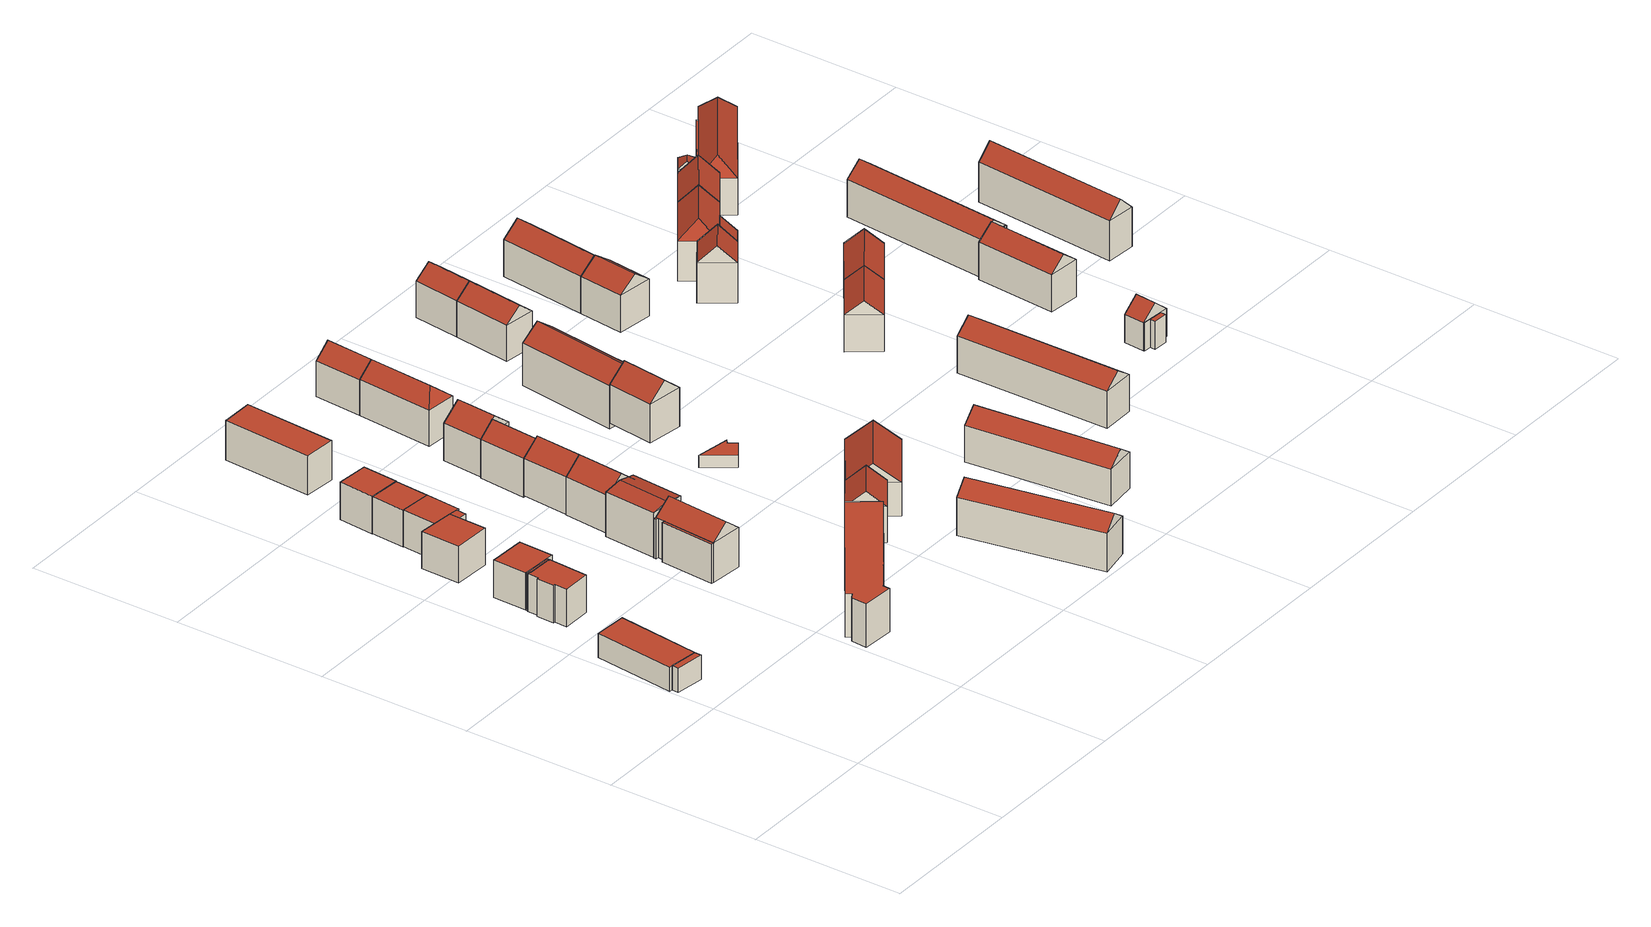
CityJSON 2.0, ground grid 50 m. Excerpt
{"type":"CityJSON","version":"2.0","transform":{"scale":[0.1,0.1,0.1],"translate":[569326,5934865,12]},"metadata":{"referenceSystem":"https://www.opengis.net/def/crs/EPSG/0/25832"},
"CityObjects":{
"building1":{"type":"Building","attributes":{"name":"Saling","Gemeindeschluessel":"02100121","function":"31001_1010"},"children":["building1-1","building1-2"]},
"building1-1":{"type":"BuildingPart","attributes":{"roofType":"1000","measuredHeight":8,"storeysAboveGround":2},"parents":["building1"],"geometry":[{"type":"Solid","lod":"2","boundaries":[[[[0,1,2,3]],[[4,5,1,0]],[[6,7,5,4]],[[3,2,7,6]],[[4,0,3,6]],[[1,5,7,2]]]],"semantics":{"surfaces":[{"type":"WallSurface"},{"type":"RoofSurface","Flaechenneigung":"90","Flaechenrichtung":"0","Flaechengroesse":"21.2990668502959"},{"type":"GroundSurface"}],"values":[[0,0,0,0,1,2]]}}]},
"building1-2":{"type":"BuildingPart","attributes":{"roofType":"1000","measuredHeight":8,"storeysAboveGround":2},"parents":["building1"],"geometry":[{"type":"Solid","lod":"2","boundaries":[[[[8,9,10,11]],[[12,13,9,8]],[[6,7,13,12]],[[11,10,7,6]],[[12,8,11,6]],[[9,13,7,10]]]],"semantics":{"surfaces":[{"type":"WallSurface"},{"type":"RoofSurface","Flaechenneigung":"90","Flaechenrichtung":"0","Flaechengroesse":"293.727646159272"},{"type":"GroundSurface"}],"values":[[0,0,0,0,1,2]]}}]},
"building2":{"type":"Building","attributes":{"name":"Saling","Gemeindeschluessel":"02100121","function":"31001_1010","yearOfConstruction":1957,"roofType":"1000","measuredHeight":12.53,"storeysAboveGround":4},"address":[{"country":"Germany","locality":"Hamburg","thoroughfareNumber":"7","thoroughfareName":"Saling","postcode":"20535"}],"geometry":[{"type":"Solid","lod":"2","boundaries":[[[[14,15,16,17]],[[18,19,15,14]],[[20,21,19,18]],[[22,23,21,20]],[[24,25,23,22]],[[26,27,25,24]],[[28,29,27,26]],[[30,31,29,28]],[[32,33,31,30]],[[34,35,33,32]],[[36,37,35,34]],[[17,16,37,36]],[[34,32,30,28,26,24,22,20,18,14,17,36]],[[15,19,21,23,25,27,29,31,33,35,37,16]]]],"semantics":{"surfaces":[{"type":"WallSurface"},{"type":"RoofSurface","Flaechenneigung":"90","Flaechenrichtung":"0","Flaechengroesse":"132.965900006417"},{"type":"GroundSurface"}],"values":[[0,0,0,0,0,0,0,0,0,0,0,0,1,2]]}}]},
"building3":{"type":"Building","attributes":{"name":"Salingtwiete","Gemeindeschluessel":"02100121","function":"31001_1010"},"children":["building3-1","building3-2"]},
"building3-1":{"type":"BuildingPart","attributes":{"roofType":"1000","measuredHeight":12.25,"storeysAboveGround":4},"parents":["building3"],"geometry":[{"type":"Solid","lod":"2","boundaries":[[[[38,39,40,41]],[[42,43,39,38]],[[44,45,43,42]],[[41,40,45,44]],[[42,38,41,44]],[[39,43,45,40]]]],"semantics":{"surfaces":[{"type":"WallSurface"},{"type":"RoofSurface","Flaechenneigung":"90","Flaechenrichtung":"0","Flaechengroesse":"139.0693241183"},{"type":"GroundSurface"}],"values":[[0,0,0,0,1,2]]}}]},
"building3-2":{"type":"BuildingPart","attributes":{"roofType":"1000","measuredHeight":12.25,"storeysAboveGround":4},"parents":["building3"],"geometry":[{"type":"Solid","lod":"2","boundaries":[[[[26,46,47,28]],[[24,48,46,26]],[[41,40,48,24]],[[49,50,40,41]],[[34,51,50,49]],[[32,52,51,34]],[[30,53,52,32]],[[28,47,53,30]],[[32,34,49,41,24,26,28,30]],[[46,48,40,50,51,52,53,47]]]],"semantics":{"surfaces":[{"type":"WallSurface"},{"type":"RoofSurface","Flaechenneigung":"90","Flaechenrichtung":"0","Flaechengroesse":"7.12962637887542"},{"type":"GroundSurface"}],"values":[[0,0,0,0,0,0,0,0,1,2]]}}]},
"building4":{"type":"Building","attributes":{"name":"Salingtwiete","Gemeindeschluessel":"02100121","function":"31001_1010"},"children":["building4-1","building4-2"]},
"building4-1":{"type":"BuildingPart","attributes":{"roofType":"1000","measuredHeight":12.29,"storeysAboveGround":4},"parents":["building4"],"geometry":[{"type":"Solid","lod":"2","boundaries":[[[[54,55,56,57]],[[58,59,55,54]],[[60,61,59,58]],[[57,56,61,60]],[[58,54,57,60]],[[55,59,61,56]]]],"semantics":{"surfaces":[{"type":"WallSurface"},{"type":"RoofSurface","Flaechenneigung":"90","Flaechenrichtung":"0","Flaechengroesse":"9.55460015911533"},{"type":"GroundSurface"}],"values":[[0,0,0,0,1,2]]}}]},
"building4-2":{"type":"BuildingPart","attributes":{"roofType":"1000","measuredHeight":12.29,"storeysAboveGround":4},"parents":["building4"],"geometry":[{"type":"Solid","lod":"2","boundaries":[[[[62,63,64,65]],[[66,67,63,62]],[[58,59,67,66]],[[65,64,59,58]],[[66,62,65,58]],[[63,67,59,64]]]],"semantics":{"surfaces":[{"type":"WallSurface"},{"type":"RoofSurface","Flaechenneigung":"90","Flaechenrichtung":"0","Flaechengroesse":"157.999149214281"},{"type":"GroundSurface"}],"values":[[0,0,0,0,1,2]]}}]},
"building5":{"type":"Building","attributes":{"name":"Saling","Gemeindeschluessel":"02100121","function":"31001_1010","yearOfConstruction":1957,"roofType":"1000","measuredHeight":12.26,"storeysAboveGround":4},"address":[{"country":"Germany","locality":"Hamburg","thoroughfareNumber":"11","thoroughfareName":"Saling","postcode":"20535"}],"geometry":[{"type":"Solid","lod":"2","boundaries":[[[[68,69,70,71]],[[60,61,69,68]],[[72,73,61,60]],[[74,75,73,72]],[[76,77,75,74]],[[78,79,77,76]],[[71,70,79,78]],[[76,74,72,60,68,71,78]],[[69,61,73,75,77,79,70]]]],"semantics":{"surfaces":[{"type":"WallSurface"},{"type":"RoofSurface","Flaechenneigung":"90","Flaechenrichtung":"0","Flaechengroesse":"120.564950507901"},{"type":"GroundSurface"}],"values":[[0,0,0,0,0,0,0,1,2]]}}]},
"building6":{"type":"Building","attributes":{"name":"Saling","Gemeindeschluessel":"02100121","function":"31001_1010","yearOfConstruction":1957,"roofType":"1000","measuredHeight":12.17,"storeysAboveGround":4},"address":[{"country":"Germany","locality":"Hamburg","thoroughfareNumber":"13","thoroughfareName":"Saling","postcode":"20535"}],"geometry":[{"type":"Solid","lod":"2","boundaries":[[[[80,81,82,83]],[[84,85,81,80]],[[86,87,85,84]],[[83,82,87,86]],[[84,80,83,86]],[[81,85,87,82]]]],"semantics":{"surfaces":[{"type":"WallSurface"},{"type":"RoofSurface","Flaechenneigung":"90","Flaechenrichtung":"0","Flaechengroesse":"119.162561000473"},{"type":"GroundSurface"}],"values":[[0,0,0,0,1,2]]}}]},
"building7":{"type":"Building","attributes":{"name":"Salingtwiete","Gemeindeschluessel":"02100121","function":"31001_1010","yearOfConstruction":1957,"roofType":"1000","measuredHeight":12.5,"storeysAboveGround":4},"address":[{"country":"Germany","locality":"Hamburg","thoroughfareNumber":"15","thoroughfareName":"Saling","postcode":"20535"}],"geometry":[{"type":"Solid","lod":"2","boundaries":[[[[88,89,90,91]],[[92,93,89,88]],[[94,95,93,92]],[[91,90,95,94]],[[92,88,91,94]],[[89,93,95,90]]]],"semantics":{"surfaces":[{"type":"WallSurface"},{"type":"RoofSurface","Flaechenneigung":"90","Flaechenrichtung":"0","Flaechengroesse":"124.718793501107"},{"type":"GroundSurface"}],"values":[[0,0,0,0,1,2]]}}]},
"building8":{"type":"Building","attributes":{"name":"Saling","Gemeindeschluessel":"02100121","function":"31001_1010"},"children":["building8-1","building8-2","building8-3"]},
"building8-1":{"type":"BuildingPart","attributes":{"roofType":"1000","measuredHeight":13.09,"storeysAboveGround":4},"parents":["building8"],"geometry":[{"type":"Solid","lod":"2","boundaries":[[[[96,97,98,99]],[[100,101,97,96]],[[102,103,101,100]],[[99,98,103,102]],[[100,96,99,102]],[[97,101,103,98]]]],"semantics":{"surfaces":[{"type":"WallSurface"},{"type":"RoofSurface","Flaechenneigung":"90","Flaechenrichtung":"0","Flaechengroesse":"0.855723600022423"},{"type":"GroundSurface"}],"values":[[0,0,0,0,1,2]]}}]},
"building8-2":{"type":"BuildingPart","attributes":{"roofType":"3100","measuredHeight":17.47,"storeysAboveGround":4},"parents":["building8"],"geometry":[{"type":"Solid","lod":"2","boundaries":[[[[104,105,106,107]],[[108,109,105,104]],[[96,97,109,108]],[[107,106,97,96]],[[104,110,108]],[[96,111,107]],[[107,111,110,104]],[[108,110,111,96]],[[105,109,97,106]]]],"semantics":{"surfaces":[{"type":"WallSurface"},{"type":"RoofSurface","Flaechenneigung":"51.3842648029939","Flaechenrichtung":"94.7771325275028","Flaechengroesse":"149.770447584738"},{"type":"RoofSurface","Flaechenneigung":"51.3842823849757","Flaechenrichtung":"274.764007435131","Flaechengroesse":"149.746299770808"},{"type":"GroundSurface"}],"values":[[0,0,0,0,0,0,1,2,3]]}}]},
"building8-3":{"type":"BuildingPart","attributes":{"roofType":"1000","measuredHeight":13.09,"storeysAboveGround":4},"parents":["building8"],"geometry":[{"type":"Solid","lod":"2","boundaries":[[[[112,113,109,108]],[[114,115,113,112]],[[116,117,115,114]],[[108,109,117,116]],[[114,112,108,116]],[[113,115,117,109]]]],"semantics":{"surfaces":[{"type":"WallSurface"},{"type":"RoofSurface","Flaechenneigung":"90","Flaechenrichtung":"0","Flaechengroesse":"16.0328354878416"},{"type":"GroundSurface"}],"values":[[0,0,0,0,1,2]]}}]},
"building9":{"type":"Building","attributes":{"name":"Sievekingdamm","Gemeindeschluessel":"02100122","function":"31001_1010","yearOfConstruction":1957,"roofType":"1000","measuredHeight":14.37,"storeysAboveGround":4},"address":[{"country":"Germany","locality":"Hamburg","thoroughfareNumber":"32","thoroughfareName":"Sievekingdamm","postcode":"20535"}],"geometry":[{"type":"Solid","lod":"2","boundaries":[[[[118,119,120,121]],[[122,123,119,118]],[[124,125,123,122]],[[126,127,125,124]],[[128,129,127,126]],[[130,131,129,128]],[[132,133,131,130]],[[134,135,133,132]],[[136,137,135,134]],[[121,120,137,136]],[[134,132,130,128,126,124,122,118,121,136]],[[119,123,125,127,129,131,133,135,137,120]]]],"semantics":{"surfaces":[{"type":"WallSurface"},{"type":"RoofSurface","Flaechenneigung":"90","Flaechenrichtung":"0","Flaechengroesse":"556.786798494457"},{"type":"GroundSurface"}],"values":[[0,0,0,0,0,0,0,0,0,0,1,2]]}}]},
"building10":{"type":"Building","attributes":{"name":"Saling","Gemeindeschluessel":"02100121","function":"31001_1010","yearOfConstruction":1957,"roofType":"3100","measuredHeight":15.89,"storeysAboveGround":4},"address":[{"country":"Germany","locality":"Hamburg","thoroughfareNumber":"4","thoroughfareName":"Saling","postcode":"20535"}],"geometry":[{"type":"Solid","lod":"2","boundaries":[[[[138,139,140,141]],[[142,143,139,138]],[[144,145,143,142]],[[141,140,145,144]],[[138,146,142]],[[144,147,141]],[[141,147,146,138]],[[142,146,147,144]],[[139,143,145,140]]]],"semantics":{"surfaces":[{"type":"WallSurface"},{"type":"RoofSurface","Flaechenneigung":"79.7290207303739","Flaechenrichtung":"274.747009372667","Flaechengroesse":"106.609510942436"},{"type":"RoofSurface","Flaechenneigung":"79.7290236420086","Flaechenrichtung":"94.7732426433638","Flaechengroesse":"106.607476937754"},{"type":"GroundSurface"}],"values":[[0,0,0,0,0,0,1,2,3]]}}]},
"building11":{"type":"Building","attributes":{"name":"Saling","Gemeindeschluessel":"02100121","function":"31001_1010","yearOfConstruction":1957,"roofType":"1000","measuredHeight":12.98,"storeysAboveGround":4},"address":[{"country":"Germany","locality":"Hamburg","thoroughfareNumber":"19","thoroughfareName":"Saling","postcode":"20535"}],"geometry":[{"type":"Solid","lod":"2","boundaries":[[[[148,149,150,151]],[[152,153,149,148]],[[154,155,153,152]],[[151,150,155,154]],[[152,148,151,154]],[[149,153,155,150]]]],"semantics":{"surfaces":[{"type":"WallSurface"},{"type":"RoofSurface","Flaechenneigung":"90","Flaechenrichtung":"0","Flaechengroesse":"322.295426498739"},{"type":"GroundSurface"}],"values":[[0,0,0,0,1,2]]}}]},
"building12":{"type":"Building","attributes":{"name":"Saling","Gemeindeschluessel":"02100121","function":"31001_1010","yearOfConstruction":1968,"roofType":"3100","measuredHeight":17.33,"storeysAboveGround":4},"address":[{"country":"Germany","locality":"Hamburg","thoroughfareNumber":"6","thoroughfareName":"Saling","postcode":"20535"}],"geometry":[{"type":"Solid","lod":"2","boundaries":[[[[156,157,158,159]],[[160,161,157,156]],[[162,163,161,160]],[[159,158,163,162]],[[156,164,160]],[[162,165,159]],[[159,165,164,156]],[[160,164,165,162]],[[157,161,163,158]]]],"semantics":{"surfaces":[{"type":"WallSurface"},{"type":"RoofSurface","Flaechenneigung":"50.5566959707749","Flaechenrichtung":"274.852284709095","Flaechengroesse":"116.816579606427"},{"type":"RoofSurface","Flaechenneigung":"50.5566469633947","Flaechenrichtung":"94.8153623081915","Flaechengroesse":"116.817805660498"},{"type":"GroundSurface"}],"values":[[0,0,0,0,0,0,1,2,3]]}}]},
"building13":{"type":"Building","attributes":{"name":"Saling","Gemeindeschluessel":"02100121","function":"31001_1010","yearOfConstruction":1968,"roofType":"3100","measuredHeight":17.15,"storeysAboveGround":4},"address":[{"country":"Germany","locality":"Hamburg","thoroughfareNumber":"8","thoroughfareName":"Saling","postcode":"20535"}],"geometry":[{"type":"Solid","lod":"2","boundaries":[[[[166,167,168,156]],[[169,170,167,166]],[[160,171,170,169]],[[156,168,171,160]],[[166,172,169]],[[160,164,156]],[[156,164,172,166]],[[169,172,164,160]],[[167,170,171,168]]]],"semantics":{"surfaces":[{"type":"WallSurface"},{"type":"RoofSurface","Flaechenneigung":"50.6624687682465","Flaechenrichtung":"274.75898850516","Flaechengroesse":"116.517351700674"},{"type":"RoofSurface","Flaechenneigung":"50.662705445079","Flaechenrichtung":"94.7496823865435","Flaechengroesse":"116.519529971061"},{"type":"GroundSurface"}],"values":[[0,0,0,0,0,0,1,2,3]]}}]},
"building14":{"type":"Building","attributes":{"name":"Saling","Gemeindeschluessel":"02100121","function":"31001_1010","yearOfConstruction":1957,"roofType":"3100","measuredHeight":17.17,"storeysAboveGround":4},"address":[{"country":"Germany","locality":"Hamburg","thoroughfareNumber":"10","thoroughfareName":"Saling","postcode":"20535"}],"geometry":[{"type":"Solid","lod":"2","boundaries":[[[[173,174,175,176]],[[177,178,174,173]],[[179,180,178,177]],[[176,175,180,179]],[[173,181,177]],[[179,182,176]],[[176,182,181,173]],[[177,181,182,179]],[[174,178,180,175]]]],"semantics":{"surfaces":[{"type":"WallSurface"},{"type":"RoofSurface","Flaechenneigung":"50.1241987547722","Flaechenrichtung":"94.7454371099498","Flaechengroesse":"105.618742961566"},{"type":"RoofSurface","Flaechenneigung":"50.1242071482008","Flaechenrichtung":"274.75976210668","Flaechengroesse":"105.6209346728"},{"type":"GroundSurface"}],"values":[[0,0,0,0,0,0,1,2,3]]}}]},
"building15":{"type":"Building","attributes":{"name":"Saling","Gemeindeschluessel":"02100121","function":"31001_1010","yearOfConstruction":1968,"roofType":"3100","measuredHeight":17.45,"storeysAboveGround":4},"address":[{"country":"Germany","locality":"Hamburg","thoroughfareNumber":"12","thoroughfareName":"Saling","postcode":"20535"}],"geometry":[{"type":"Solid","lod":"2","boundaries":[[[[183,184,185,179]],[[186,187,184,183]],[[188,189,187,186]],[[179,185,189,188]],[[183,190,186]],[[188,191,179]],[[179,191,190,183]],[[186,190,191,188]],[[184,187,189,185]]]],"semantics":{"surfaces":[{"type":"WallSurface"},{"type":"RoofSurface","Flaechenneigung":"50.8403271230167","Flaechenrichtung":"274.759334285362","Flaechengroesse":"106.432566037712"},{"type":"RoofSurface","Flaechenneigung":"50.8402870679399","Flaechenrichtung":"94.7493111735273","Flaechengroesse":"106.419180254984"},{"type":"GroundSurface"}],"values":[[0,0,0,0,0,0,1,2,3]]}}]},
"building16":{"type":"Building","attributes":{"name":"Sievekingdamm","Gemeindeschluessel":"02100122","function":"31001_1010","yearOfConstruction":1957,"roofType":"3100","measuredHeight":17.1,"storeysAboveGround":4},"address":[{"country":"Germany","locality":"Hamburg","thoroughfareNumber":"40","thoroughfareName":"Sievekingdamm","postcode":"20535"}],"geometry":[{"type":"Solid","lod":"2","boundaries":[[[[192,193,194,195]],[[196,197,193,192]],[[198,199,197,196]],[[195,194,199,198]],[[192,200,196]],[[198,201,195]],[[195,201,200,192]],[[196,200,201,198]],[[193,197,199,194]]]],"semantics":{"surfaces":[{"type":"WallSurface"},{"type":"RoofSurface","Flaechenneigung":"49.9979498425612","Flaechenrichtung":"144.492426723384","Flaechengroesse":"109.25395619224"},{"type":"RoofSurface","Flaechenneigung":"49.997916631431","Flaechenrichtung":"324.485049227354","Flaechengroesse":"109.254404507382"},{"type":"GroundSurface"}],"values":[[0,0,0,0,0,0,1,2,3]]}}]},
"building17":{"type":"Building","attributes":{"name":"Carl-Petersen-StraÃe","Gemeindeschluessel":"02100122","function":"31001_1010","yearOfConstruction":1957,"roofType":"3100","measuredHeight":16.52,"storeysAboveGround":4},"address":[{"country":"Germany","locality":"Hamburg","thoroughfareNumber":"81","thoroughfareName":"Carl-Petersen-Straße","postcode":"20535"}],"geometry":[{"type":"Solid","lod":"2","boundaries":[[[[202,203,204,205]],[[206,207,203,202]],[[208,209,207,206]],[[205,204,209,208]],[[202,210,206]],[[208,211,205]],[[205,211,210,202]],[[206,210,211,208]],[[203,207,209,204]]]],"semantics":{"surfaces":[{"type":"WallSurface"},{"type":"RoofSurface","Flaechenneigung":"53.6426016803503","Flaechenrichtung":"79.2003657148936","Flaechengroesse":"300.642796731508"},{"type":"RoofSurface","Flaechenneigung":"53.6426165358314","Flaechenrichtung":"259.20228820764","Flaechengroesse":"300.644149259856"},{"type":"GroundSurface"}],"values":[[0,0,0,0,0,0,1,2,3]]}}]},
"building18":{"type":"Building","attributes":{"name":"Saling","Gemeindeschluessel":"02100121","function":"31001_1010","yearOfConstruction":1978,"roofType":"5000","measuredHeight":16.23,"storeysAboveGround":4},"address":[{"country":"Germany","locality":"Hamburg","thoroughfareNumber":"16","thoroughfareName":"Saling","postcode":"20535"}],"geometry":[{"type":"Solid","lod":"2","boundaries":[[[[212,213,214,215]],[[216,217,213,212]],[[218,219,217,216]],[[215,214,219,218]],[[212,220,216]],[[218,221,215]],[[215,221,220,212]],[[216,220,221,218]],[[213,217,219,214]]]],"semantics":{"surfaces":[{"type":"WallSurface"},{"type":"RoofSurface","Flaechenneigung":"42.1431445799419","Flaechenrichtung":"184.682981343745","Flaechengroesse":"30.2551103170828"},{"type":"RoofSurface","Flaechenneigung":"49.5434518301671","Flaechenrichtung":"94.6655458013163","Flaechengroesse":"159.482681557768"},{"type":"RoofSurface","Flaechenneigung":"49.5434941488842","Flaechenrichtung":"274.693698335915","Flaechengroesse":"159.516159556019"},{"type":"GroundSurface"}],"values":[[0,0,0,0,1,0,2,3,4]]}}]},
"building19":{"type":"Building","attributes":{"name":"Sievekingdamm","Gemeindeschluessel":"02100122","function":"31001_1010","yearOfConstruction":1968,"roofType":"3100","measuredHeight":17.5,"storeysAboveGround":4},"address":[{"country":"Germany","locality":"Hamburg","thoroughfareNumber":"42","thoroughfareName":"Sievekingdamm","postcode":"20535"}],"geometry":[{"type":"Solid","lod":"2","boundaries":[[[[222,223,224,225]],[[226,227,223,222]],[[228,229,227,226]],[[225,224,229,228]],[[222,230,226]],[[228,231,225]],[[225,231,230,222]],[[226,230,231,228]],[[223,227,229,224]]]],"semantics":{"surfaces":[{"type":"WallSurface"},{"type":"RoofSurface","Flaechenneigung":"51.7573745450055","Flaechenrichtung":"144.487816160563","Flaechengroesse":"234.629135862867"},{"type":"RoofSurface","Flaechenneigung":"51.7573440257962","Flaechenrichtung":"324.489554248234","Flaechengroesse":"234.630324821974"},{"type":"GroundSurface"}],"values":[[0,0,0,0,0,0,1,2,3]]}}]},
"building20":{"type":"Building","attributes":{"name":"Sievekingdamm","Gemeindeschluessel":"02100121","function":"31001_1010","yearOfConstruction":1957,"roofType":"1000","measuredHeight":4.01,"storeysAboveGround":1},"address":[{"country":"Germany","locality":"Hamburg","thoroughfareNumber":"33","thoroughfareName":"Sievekingdamm","postcode":"20535"}],"geometry":[{"type":"Solid","lod":"2","boundaries":[[[[232,233,234,235]],[[236,237,233,232]],[[238,239,237,236]],[[240,241,239,238]],[[235,234,241,240]],[[238,236,232,235,240]],[[233,237,239,241,234]]]],"semantics":{"surfaces":[{"type":"WallSurface"},{"type":"RoofSurface","Flaechenneigung":"90","Flaechenrichtung":"0","Flaechengroesse":"53.5376459995566"},{"type":"GroundSurface"}],"values":[[0,0,0,0,0,1,2]]}}]},
"building21":{"type":"Building","attributes":{"name":"Saling","Gemeindeschluessel":"02100121","function":"31001_1010","yearOfConstruction":1978,"roofType":"3100","measuredHeight":16.3,"storeysAboveGround":4},"address":[{"country":"Germany","locality":"Hamburg","thoroughfareNumber":"18","thoroughfareName":"Saling","postcode":"20535"}],"geometry":[{"type":"Solid","lod":"2","boundaries":[[[[242,243,244,245]],[[246,247,243,242]],[[248,249,247,246]],[[245,244,249,248]],[[242,221,246]],[[248,250,245]],[[245,250,221,242]],[[246,221,250,248]],[[243,247,249,244]]]],"semantics":{"surfaces":[{"type":"WallSurface"},{"type":"RoofSurface","Flaechenneigung":"49.6565170938041","Flaechenrichtung":"94.4942833367131","Flaechengroesse":"108.002213093602"},{"type":"RoofSurface","Flaechenneigung":"49.6554458917428","Flaechenrichtung":"274.185987016525","Flaechengroesse":"108.003320143643"},{"type":"GroundSurface"}],"values":[[0,0,0,0,0,0,1,2,3]]}}]},
"building22":{"type":"Building","attributes":{"name":"Wolfshagen","Gemeindeschluessel":"02100121","function":"31001_1010","yearOfConstruction":1957,"roofType":"3100","measuredHeight":18.11,"storeysAboveGround":4},"address":[{"country":"Germany","locality":"Hamburg","thoroughfareNumber":"3","thoroughfareName":"Wolfshagen","postcode":"20535"}],"geometry":[{"type":"Solid","lod":"2","boundaries":[[[[251,252,253,254]],[[255,256,252,251]],[[257,258,256,255]],[[254,253,258,257]],[[251,259,255]],[[257,260,254]],[[254,260,259,251]],[[255,259,260,257]],[[252,256,258,253]]]],"semantics":{"surfaces":[{"type":"WallSurface"},{"type":"RoofSurface","Flaechenneigung":"49.2404609392449","Flaechenrichtung":"277.546394225686","Flaechengroesse":"125.092737567107"},{"type":"RoofSurface","Flaechenneigung":"49.2412987124629","Flaechenrichtung":"97.2299366568678","Flaechengroesse":"125.090242710187"},{"type":"GroundSurface"}],"values":[[0,0,0,0,0,0,1,2,3]]}}]},
"building23":{"type":"Building","attributes":{"name":"Wolfshagen","Gemeindeschluessel":"02100121","function":"31001_1010","yearOfConstruction":1918,"roofType":"3100","measuredHeight":18.73,"storeysAboveGround":4},"address":[{"country":"Germany","locality":"Hamburg","thoroughfareNumber":"5","thoroughfareName":"Wolfshagen","postcode":"20535"}],"geometry":[{"type":"Solid","lod":"2","boundaries":[[[[261,262,263,264]],[[265,266,262,261]],[[267,268,266,265]],[[264,263,268,267]],[[261,269,265]],[[267,270,264]],[[264,270,269,261]],[[265,269,270,267]],[[262,266,268,263]]]],"semantics":{"surfaces":[{"type":"WallSurface"},{"type":"RoofSurface","Flaechenneigung":"53.2551490662125","Flaechenrichtung":"277.705116162549","Flaechengroesse":"253.631671974652"},{"type":"RoofSurface","Flaechenneigung":"53.2551354709161","Flaechenrichtung":"97.7066858431934","Flaechengroesse":"253.131187322392"},{"type":"GroundSurface"}],"values":[[0,0,0,0,0,0,1,2,3]]}}]},
"building24":{"type":"Building","attributes":{"name":"Carl-Petersen-StraÃe","Gemeindeschluessel":"02100122","function":"31001_1010","yearOfConstruction":1957,"roofType":"3100","measuredHeight":16.07,"storeysAboveGround":4},"address":[{"country":"Germany","locality":"Hamburg","thoroughfareNumber":"85","thoroughfareName":"Carl-Petersen-Straße","postcode":"20535"}],"geometry":[{"type":"Solid","lod":"2","boundaries":[[[[271,272,273,274]],[[275,276,272,271]],[[277,278,276,275]],[[274,273,278,277]],[[271,279,275]],[[277,280,274]],[[274,280,279,271]],[[275,279,280,277]],[[272,276,278,273]]]],"semantics":{"surfaces":[{"type":"WallSurface"},{"type":"RoofSurface","Flaechenneigung":"52.8180711286437","Flaechenrichtung":"84.1851275788364","Flaechengroesse":"316.654905927688"},{"type":"RoofSurface","Flaechenneigung":"52.8181004918145","Flaechenrichtung":"264.185726431921","Flaechengroesse":"316.654568912027"},{"type":"GroundSurface"}],"values":[[0,0,0,0,0,0,1,2,3]]}}]},
"building25":{"type":"Building","attributes":{"name":"Wolfshagen","Gemeindeschluessel":"02100121","function":"31001_1010","yearOfConstruction":1957,"roofType":"3100","measuredHeight":16.22,"storeysAboveGround":4},"address":[{"country":"Germany","locality":"Hamburg","thoroughfareNumber":"11","thoroughfareName":"Wolfshagen","postcode":"20535"}],"geometry":[{"type":"Solid","lod":"2","boundaries":[[[[281,282,283,284]],[[285,286,282,281]],[[287,288,286,285]],[[284,283,288,287]],[[281,289,285]],[[287,290,284]],[[284,290,289,281]],[[285,289,290,287]],[[282,286,288,283]]]],"semantics":{"surfaces":[{"type":"WallSurface"},{"type":"RoofSurface","Flaechenneigung":"51.2803716904245","Flaechenrichtung":"277.180779723558","Flaechengroesse":"129.677704665972"},{"type":"RoofSurface","Flaechenneigung":"51.2802803933556","Flaechenrichtung":"97.1800124258863","Flaechengroesse":"129.745405800096"},{"type":"GroundSurface"}],"values":[[0,0,0,0,0,0,1,2,3]]}}]},
"building26":{"type":"Building","attributes":{"name":"Wolfshagen","Gemeindeschluessel":"02100121","function":"31001_1010","yearOfConstruction":1957,"roofType":"3100","measuredHeight":16.27,"storeysAboveGround":4},"address":[{"country":"Germany","locality":"Hamburg","thoroughfareNumber":"13","thoroughfareName":"Wolfshagen","postcode":"20535"}],"geometry":[{"type":"Solid","lod":"2","boundaries":[[[[291,292,282,281]],[[293,294,292,291]],[[285,286,294,293]],[[281,282,286,285]],[[291,295,293]],[[285,289,281]],[[281,289,295,291]],[[293,295,289,285]],[[292,294,286,282]]]],"semantics":{"surfaces":[{"type":"WallSurface"},{"type":"RoofSurface","Flaechenneigung":"51.4071643902843","Flaechenrichtung":"277.183144437233","Flaechengroesse":"104.444824851987"},{"type":"RoofSurface","Flaechenneigung":"51.4072345814623","Flaechenrichtung":"97.1842211177721","Flaechengroesse":"104.160316900391"},{"type":"GroundSurface"}],"values":[[0,0,0,0,0,0,1,2,3]]}}]},
"building27":{"type":"Building","attributes":{"name":"StoeckhardtstraÃe","Gemeindeschluessel":"02100122","function":"31001_1010","yearOfConstruction":1957,"roofType":"3100","measuredHeight":16.47,"storeysAboveGround":4},"address":[{"country":"Germany","locality":"Hamburg","thoroughfareNumber":"11","thoroughfareName":"Stoeckhardtstraße","postcode":"20535"}],"geometry":[{"type":"Solid","lod":"2","boundaries":[[[[296,297,298,299]],[[300,301,297,296]],[[302,303,301,300]],[[299,298,303,302]],[[296,304,300]],[[302,305,299]],[[299,305,304,296]],[[300,304,305,302]],[[297,301,303,298]]]],"semantics":{"surfaces":[{"type":"WallSurface"},{"type":"RoofSurface","Flaechenneigung":"52.5700634375345","Flaechenrichtung":"89.625073292399","Flaechengroesse":"354.458995287423"},{"type":"RoofSurface","Flaechenneigung":"52.5700382190388","Flaechenrichtung":"269.623404585155","Flaechengroesse":"354.455629205005"},{"type":"GroundSurface"}],"values":[[0,0,0,0,0,0,1,2,3]]}}]},
"building28":{"type":"Building","attributes":{"name":"Wolfshagen","Gemeindeschluessel":"02100121","function":"31001_1010","yearOfConstruction":1968,"roofType":"3100","measuredHeight":16.68,"storeysAboveGround":4},"address":[{"country":"Germany","locality":"Hamburg","thoroughfareNumber":"6","thoroughfareName":"Wolfshagen","postcode":"20535"}],"geometry":[{"type":"Solid","lod":"2","boundaries":[[[[306,307,308,309]],[[310,311,307,306]],[[312,313,311,310]],[[309,308,313,312]],[[306,314,310]],[[312,315,309]],[[309,315,314,306]],[[310,314,315,312]],[[307,311,313,308]]]],"semantics":{"surfaces":[{"type":"WallSurface"},{"type":"RoofSurface","Flaechenneigung":"53.9213198889697","Flaechenrichtung":"96.9844299528292","Flaechengroesse":"111.744814426588"},{"type":"RoofSurface","Flaechenneigung":"53.9213474683949","Flaechenrichtung":"276.932066666725","Flaechengroesse":"111.824686141751"},{"type":"GroundSurface"}],"values":[[0,0,0,0,0,0,1,2,3]]}}]},
"building29":{"type":"Building","attributes":{"name":"Wolfshagen","Gemeindeschluessel":"02100121","function":"31001_1010","yearOfConstruction":1957,"roofType":"3100","measuredHeight":16.63,"storeysAboveGround":4},"address":[{"country":"Germany","locality":"Hamburg","thoroughfareNumber":"8","thoroughfareName":"Wolfshagen","postcode":"20535"}],"geometry":[{"type":"Solid","lod":"2","boundaries":[[[[316,317,313,318]],[[319,320,317,316]],[[321,322,320,319]],[[318,313,322,321]],[[316,323,319]],[[321,324,318]],[[318,324,323,316]],[[319,323,324,321]],[[317,320,322,313]]]],"semantics":{"surfaces":[{"type":"WallSurface"},{"type":"RoofSurface","Flaechenneigung":"51.488062809701","Flaechenrichtung":"276.939729727811","Flaechengroesse":"209.371815297383"},{"type":"RoofSurface","Flaechenneigung":"51.4880251535192","Flaechenrichtung":"97.0223065995296","Flaechengroesse":"209.369581343482"},{"type":"GroundSurface"}],"values":[[0,0,0,0,0,0,1,2,3]]}}]},
"building30":{"type":"Building","attributes":{"name":"Sievekingdamm","Gemeindeschluessel":"02100122","function":"31001_1010","yearOfConstruction":1968,"roofType":"3100","measuredHeight":16.88,"storeysAboveGround":4},"address":[{"country":"Germany","locality":"Hamburg","thoroughfareNumber":"52","thoroughfareName":"Sievekingdamm","postcode":"20535"}],"geometry":[{"type":"Solid","lod":"2","boundaries":[[[[325,326,327,328]],[[329,330,326,325]],[[331,332,330,329]],[[328,327,332,331]],[[325,333,329]],[[331,334,328]],[[328,334,333,325]],[[329,333,334,331]],[[326,330,332,327]]]],"semantics":{"surfaces":[{"type":"WallSurface"},{"type":"RoofSurface","Flaechenneigung":"49.929204819007","Flaechenrichtung":"324.483100762114","Flaechengroesse":"139.825598329399"},{"type":"RoofSurface","Flaechenneigung":"49.9291394296567","Flaechenrichtung":"144.479769021293","Flaechengroesse":"139.826879520753"},{"type":"GroundSurface"}],"values":[[0,0,0,0,0,0,1,2,3]]}}]},
"building31":{"type":"Building","attributes":{"name":"Sievekingdamm","Gemeindeschluessel":"02100121","function":"31001_1010"},"children":["building31-1","building31-2","building31-3"]},
"building31-1":{"type":"BuildingPart","attributes":{"roofType":"3100","measuredHeight":19.03,"storeysAboveGround":4},"parents":["building31"],"geometry":[{"type":"Solid","lod":"2","boundaries":[[[[335,336,337,338]],[[339,340,336,335]],[[341,342,340,339]],[[338,337,342,341]],[[335,343,339]],[[341,344,338]],[[338,344,343,335]],[[339,343,344,341]],[[336,340,342,337]]]],"semantics":{"surfaces":[{"type":"WallSurface"},{"type":"RoofSurface","Flaechenneigung":"45.0405143253684","Flaechenrichtung":"325.043801132442","Flaechengroesse":"94.7471411723555"},{"type":"RoofSurface","Flaechenneigung":"45.0405121049153","Flaechenrichtung":"144.672434629821","Flaechengroesse":"94.1506210076101"},{"type":"GroundSurface"}],"values":[[0,0,0,0,0,0,1,2,3]]}}]},
"building31-2":{"type":"BuildingPart","attributes":{"roofType":"5000","measuredHeight":19,"storeysAboveGround":4},"parents":["building31"],"geometry":[{"type":"Solid","lod":"2","boundaries":[[[[345,346,347,348]],[[349,350,346,345]],[[351,352,350,349]],[[348,347,352,351]],[[345,353,349]],[[351,354,348]],[[348,354,353,345]],[[349,353,354,351]],[[346,350,352,347]]]],"semantics":{"surfaces":[{"type":"WallSurface"},{"type":"RoofSurface","Flaechenneigung":"27.446357151674","Flaechenrichtung":"235.226220660289","Flaechengroesse":"38.0875817411677"},{"type":"RoofSurface","Flaechenneigung":"45.7753080676237","Flaechenrichtung":"144.473093841553","Flaechengroesse":"159.480613117925"},{"type":"RoofSurface","Flaechenneigung":"45.7753302213092","Flaechenrichtung":"324.465566350072","Flaechengroesse":"158.846403290903"},{"type":"GroundSurface"}],"values":[[0,0,0,0,1,0,2,3,4]]}}]},
"building31-3":{"type":"BuildingPart","attributes":{"roofType":"2100","measuredHeight":18.32,"storeysAboveGround":4},"parents":["building31"],"geometry":[{"type":"Solid","lod":"2","boundaries":[[[[355,346,340,339]],[[356,357,346,355]],[[358,359,357,356]],[[339,340,359,358]],[[356,355,339,358]],[[346,357,359,340]]]],"semantics":{"surfaces":[{"type":"WallSurface"},{"type":"RoofSurface","Flaechenneigung":"45.1457953176918","Flaechenrichtung":"144.484985003942","Flaechengroesse":"40.8417854570527"},{"type":"GroundSurface"}],"values":[[0,0,0,0,1,2]]}}]},
"building32":{"type":"Building","attributes":{"name":"Sievekingdamm","Gemeindeschluessel":"02100122","function":"31001_1010","yearOfConstruction":1968,"roofType":"3100","measuredHeight":17.08,"storeysAboveGround":4},"address":[{"country":"Germany","locality":"Hamburg","thoroughfareNumber":"54","thoroughfareName":"Sievekingdamm","postcode":"20535"}],"geometry":[{"type":"Solid","lod":"2","boundaries":[[[[360,361,362,363]],[[364,365,361,360]],[[366,367,365,364]],[[363,362,367,366]],[[360,368,364]],[[366,369,363]],[[363,369,368,360]],[[364,368,369,366]],[[361,365,367,362]]]],"semantics":{"surfaces":[{"type":"WallSurface"},{"type":"RoofSurface","Flaechenneigung":"49.5598460904113","Flaechenrichtung":"324.477763017188","Flaechengroesse":"145.226000555526"},{"type":"RoofSurface","Flaechenneigung":"49.5598669129798","Flaechenrichtung":"144.467242866749","Flaechengroesse":"145.226854418482"},{"type":"GroundSurface"}],"values":[[0,0,0,0,0,0,1,2,3]]}}]},
"building33":{"type":"Building","attributes":{"name":"StoeckhardtstraÃe","Gemeindeschluessel":"02100122","function":"31001_1010"},"children":["building33-1","building33-2"]},
"building33-1":{"type":"BuildingPart","attributes":{"roofType":"3100","measuredHeight":13.68,"storeysAboveGround":2},"parents":["building33"],"geometry":[{"type":"Solid","lod":"2","boundaries":[[[[370,371,372,373]],[[374,375,371,370]],[[376,377,375,374]],[[373,372,377,376]],[[370,378,374]],[[376,379,373]],[[373,379,378,370]],[[374,378,379,376]],[[371,375,377,372]]]],"semantics":{"surfaces":[{"type":"WallSurface"},{"type":"RoofSurface","Flaechenneigung":"48.8783248187517","Flaechenrichtung":"94.9748651740392","Flaechengroesse":"47.2247154084008"},{"type":"RoofSurface","Flaechenneigung":"48.8783465105776","Flaechenrichtung":"274.973252714338","Flaechengroesse":"47.2259756096718"},{"type":"GroundSurface"}],"values":[[0,0,0,0,0,0,1,2,3]]}}]},
"building33-2":{"type":"BuildingPart","attributes":{"roofType":"1000","measuredHeight":9.31,"storeysAboveGround":2},"parents":["building33"],"geometry":[{"type":"Solid","lod":"2","boundaries":[[[[380,381,382,383]],[[384,385,381,380]],[[386,387,385,384]],[[374,375,387,386]],[[388,389,375,374]],[[383,382,389,388]],[[374,386,384,380,383,388]],[[381,385,387,375,389,382]]]],"semantics":{"surfaces":[{"type":"WallSurface"},{"type":"RoofSurface","Flaechenneigung":"90","Flaechenrichtung":"0","Flaechengroesse":"9.61128718586981"},{"type":"GroundSurface"}],"values":[[0,0,0,0,0,0,1,2]]}}]},
"building34":{"type":"Building","attributes":{"name":"StoeckhardtstraÃe","Gemeindeschluessel":"02100122","function":"31001_1010"},"children":["building34-1","building34-2","building34-3"]},
"building34-1":{"type":"BuildingPart","attributes":{"roofType":"3100","measuredHeight":16.64,"storeysAboveGround":4},"parents":["building34"],"geometry":[{"type":"Solid","lod":"2","boundaries":[[[[390,391,392,393]],[[394,395,391,390]],[[396,397,395,394]],[[393,392,397,396]],[[390,398,394]],[[396,399,393]],[[393,399,398,390]],[[394,398,399,396]],[[391,395,397,392]]]],"semantics":{"surfaces":[{"type":"WallSurface"},{"type":"RoofSurface","Flaechenneigung":"51.5633330888918","Flaechenrichtung":"95.1370378120174","Flaechengroesse":"183.040049712729"},{"type":"RoofSurface","Flaechenneigung":"51.5632984973803","Flaechenrichtung":"275.133271934081","Flaechengroesse":"183.083288189257"},{"type":"GroundSurface"}],"values":[[0,0,0,0,0,0,1,2,3]]}}]},
"building34-2":{"type":"BuildingPart","attributes":{"roofType":"1000","measuredHeight":12.51,"storeysAboveGround":4},"parents":["building34"],"geometry":[{"type":"Solid","lod":"2","boundaries":[[[[400,401,392,402]],[[403,404,401,400]],[[405,406,404,403]],[[402,392,406,405]],[[403,400,402,405]],[[401,404,406,392]]]],"semantics":{"surfaces":[{"type":"WallSurface"},{"type":"RoofSurface","Flaechenneigung":"90","Flaechenrichtung":"0","Flaechengroesse":"0.259416180776964"},{"type":"GroundSurface"}],"values":[[0,0,0,0,1,2]]}}]},
"building34-3":{"type":"BuildingPart","attributes":{"roofType":"3100","measuredHeight":16.64,"storeysAboveGround":4},"parents":["building34"],"geometry":[{"type":"Solid","lod":"2","boundaries":[[[[407,408,409,410]],[[411,412,408,407]],[[400,401,412,411]],[[410,409,401,400]],[[407,413,411]],[[400,414,410]],[[410,414,413,407]],[[411,413,414,400]],[[408,412,401,409]]]],"semantics":{"surfaces":[{"type":"WallSurface"},{"type":"RoofSurface","Flaechenneigung":"51.8897422446586","Flaechenrichtung":"275.186204676545","Flaechengroesse":"334.019991733043"},{"type":"RoofSurface","Flaechenneigung":"51.8897503370219","Flaechenrichtung":"95.1865872388968","Flaechengroesse":"334.012757909311"},{"type":"GroundSurface"}],"values":[[0,0,0,0,0,0,1,2,3]]}}]},
"building35":{"type":"Building","attributes":{"name":"Sievekingdamm","Gemeindeschluessel":"02100121","function":"31001_1010"},"children":["building35-1","building35-2","building35-3","building35-4"]},
"building35-1":{"type":"BuildingPart","attributes":{"roofType":"3100","measuredHeight":19.96,"storeysAboveGround":4},"parents":["building35"],"geometry":[{"type":"Solid","lod":"2","boundaries":[[[[415,416,417,418]],[[419,420,416,415]],[[421,422,420,419]],[[418,417,422,421]],[[415,423,419]],[[421,424,418]],[[418,424,423,415]],[[419,423,424,421]],[[416,420,422,417]]]],"semantics":{"surfaces":[{"type":"WallSurface"},{"type":"RoofSurface","Flaechenneigung":"45.0693319738645","Flaechenrichtung":"324.468877925074","Flaechengroesse":"131.864629759372"},{"type":"RoofSurface","Flaechenneigung":"45.0693729158697","Flaechenrichtung":"144.472359110575","Flaechengroesse":"131.856510519404"},{"type":"GroundSurface"}],"values":[[0,0,0,0,0,0,1,2,3]]}}]},
"building35-2":{"type":"BuildingPart","attributes":{"roofType":"5000","measuredHeight":17.79,"storeysAboveGround":4},"parents":["building35"],"geometry":[{"type":"Solid","lod":"2","boundaries":[[[[425,426,416,427]],[[428,429,426,425]],[[430,431,429,428]],[[427,416,431,430]],[[425,432,428]],[[430,433,427]],[[427,433,432,425]],[[428,432,433,430]],[[426,429,431,416]]]],"semantics":{"surfaces":[{"type":"WallSurface"},{"type":"RoofSurface","Flaechenneigung":"45.8647808420663","Flaechenrichtung":"54.4648204199618","Flaechengroesse":"9.80214433390329"},{"type":"RoofSurface","Flaechenneigung":"46.1572395607596","Flaechenrichtung":"324.468117773044","Flaechengroesse":"18.3914182549454"},{"type":"RoofSurface","Flaechenneigung":"46.1573867568606","Flaechenrichtung":"144.471491886355","Flaechengroesse":"18.395047235767"},{"type":"GroundSurface"}],"values":[[0,0,0,0,1,0,2,3,4]]}}]},
"building35-3":{"type":"BuildingPart","attributes":{"roofType":"1000","measuredHeight":12.11,"storeysAboveGround":4},"parents":["building35"],"geometry":[{"type":"Solid","lod":"2","boundaries":[[[[434,435,436,437]],[[438,439,435,434]],[[440,431,439,438]],[[437,436,431,440]],[[438,434,437,440]],[[435,439,431,436]]]],"semantics":{"surfaces":[{"type":"WallSurface"},{"type":"RoofSurface","Flaechenneigung":"90","Flaechenrichtung":"0","Flaechengroesse":"14.7505627230977"},{"type":"GroundSurface"}],"values":[[0,0,0,0,1,2]]}}]},
"building35-4":{"type":"BuildingPart","attributes":{"roofType":"3200","measuredHeight":17.57,"storeysAboveGround":4},"parents":["building35"],"geometry":[{"type":"Solid","lod":"2","boundaries":[[[[441,442,443,444]],[[438,439,442,441]],[[445,446,439,438]],[[444,443,446,445]],[[441,447,438]],[[445,448,444]],[[444,448,447,441]],[[438,447,448,445]],[[442,439,446,443]]]],"semantics":{"surfaces":[{"type":"WallSurface"},{"type":"RoofSurface","Flaechenneigung":"35.1046197896289","Flaechenrichtung":"234.485922297929","Flaechengroesse":"36.9607874439068"},{"type":"RoofSurface","Flaechenneigung":"35.1043707326597","Flaechenrichtung":"54.4839786637023","Flaechengroesse":"36.967921665768"},{"type":"RoofSurface","Flaechenneigung":"45.3764150511525","Flaechenrichtung":"144.483269328922","Flaechengroesse":"269.146868494868"},{"type":"RoofSurface","Flaechenneigung":"45.3764974270002","Flaechenrichtung":"324.481500528179","Flaechengroesse":"269.145408305016"},{"type":"GroundSurface"}],"values":[[0,0,0,0,1,2,3,4,5]]}}]},
"building36":{"type":"Building","attributes":{"name":"StoeckhardtstraÃe","Gemeindeschluessel":"02100122","function":"31001_1010","yearOfConstruction":1978,"roofType":"3100","measuredHeight":18.1,"storeysAboveGround":4},"address":[{"country":"Germany","locality":"Hamburg","thoroughfareNumber":"24","thoroughfareName":"Stoeckhardtstraße","postcode":"20535"}],"geometry":[{"type":"Solid","lod":"2","boundaries":[[[[449,450,451,452]],[[453,454,450,449]],[[455,456,454,453]],[[452,451,456,455]],[[449,457,453]],[[455,458,452]],[[452,458,457,449]],[[453,457,458,455]],[[450,454,456,451]]]],"semantics":{"surfaces":[{"type":"WallSurface"},{"type":"RoofSurface","Flaechenneigung":"44.9256247819982","Flaechenrichtung":"94.9486167418047","Flaechengroesse":"334.539385490361"},{"type":"RoofSurface","Flaechenneigung":"44.9256128070882","Flaechenrichtung":"274.978267105913","Flaechengroesse":"334.54057542048"},{"type":"GroundSurface"}],"values":[[0,0,0,0,0,0,1,2,3]]}}]}
},
"vertices":[
[15,632,84],[15,632,4],[110,620,4],[110,620,84],[17,654,84],[17,654,4],[112,643,84],[112,643,4],
[37,924,84],[37,924,4],[6,655,4],[6,655,84],[144,918,84],[144,918,4],
[94,1115,148],[94,1115,23],[93,1073,23],[93,1073,148],[88,1115,148],[88,1115,23],[89,1173,148],[89,1173,23],[96,1173,148],[96,1173,23],[97,1211,148],[97,1211,23],[109,1210,148],[109,1210,23],[109,1208,148],[109,1208,23],[191,1206,148],[191,1206,23],[191,1204,148],[191,1204,23],[195,1204,148],[195,1204,23],[187,1072,148],[187,1072,23],
[100,1331,148],[100,1331,25],[97,1217,25],[97,1217,148],[222,1327,148],[222,1327,25],[218,1212,148],[218,1212,25],
[109,1210,25],[109,1208,25],[97,1211,25],[195,1213,148],[195,1213,25],[195,1204,25],[191,1204,25],[191,1206,25],
[229,1540,148],[229,1540,26],[256,1538,26],[256,1538,148],[230,1575,148],[230,1575,26],[259,1572,148],[259,1572,26],
[103,1454,148],[103,1454,26],[226,1450,26],[226,1450,148],[107,1585,148],[107,1585,26],
[259,1571,148],[259,1571,26],[267,1570,26],[267,1570,148],[163,1580,148],[163,1580,26],[163,1581,148],[163,1581,26],[171,1694,148],[171,1694,26],[276,1686,148],[276,1686,26],
[180,1807,147],[180,1807,25],[171,1694,25],[171,1694,147],[285,1799,147],[285,1799,25],[276,1686,147],[276,1686,25],
[190,1925,148],[190,1925,23],[180,1807,23],[180,1807,148],[294,1917,148],[294,1917,23],[285,1799,148],[285,1799,23],
[549,1089,150],[549,1089,19],[540,1090,19],[540,1090,150],[549,1080,150],[549,1080,19],[539,1081,150],[539,1081,19],
[641,867,150],[641,867,19],[659,1080,19],[659,1080,150],[532,876,150],[532,876,19],[586,872,194],[604,1084,194],
[523,877,150],[523,877,19],[538,1058,150],[538,1058,19],[547,1057,150],[547,1057,19],
[506,380,160],[506,380,16],[503,328,16],[503,328,160],[524,392,160],[524,392,16],[513,407,160],[513,407,16],[913,693,160],[913,693,16],[976,606,160],[976,606,16],[701,409,160],[701,409,16],[700,410,160],[700,410,16],[610,346,160],[610,346,16],[608,321,160],[608,321,16],
[554,1265,168],[554,1265,20],[540,1090,20],[540,1090,168],[673,1255,168],[673,1255,20],[659,1080,168],[659,1080,20],[614,1260,179],[599,1085,179],
[277,2383,142],[277,2383,12],[257,2086,12],[257,2086,142],[384,2383,142],[384,2383,12],[363,2078,142],[363,2078,12],
[578,1420,149],[578,1420,24],[565,1264,24],[565,1264,149],[693,1410,149],[693,1410,24],[680,1255,149],[680,1255,24],[635,1415,197],[622,1259,197],
[591,1575,149],[591,1575,25],[578,1420,25],[706,1565,149],[706,1565,25],[693,1410,25],[648,1570,197],
[692,1567,148],[692,1567,19],[705,1725,19],[705,1725,148],[591,1575,148],[591,1575,19],[604,1734,148],[604,1734,19],[642,1571,191],[655,1730,191],
[615,1869,148],[615,1869,23],[604,1734,23],[737,1859,148],[737,1859,23],[726,1724,148],[726,1724,23],[676,1864,197],[665,1729,197],
[983,596,144],[983,596,23],[1097,677,23],[1097,677,144],[913,693,144],[913,693,23],[1027,774,144],[1027,774,23],[948,644,194],[1062,726,194],
[1320,22,148],[1320,22,21],[1232,481,21],[1232,481,148],[1218,2,148],[1218,2,21],[1130,461,148],[1130,461,21],[1269,12,186],[1181,471,186],
[762,1943,137],[762,1943,18],[783,2199,18],[783,2199,137],[660,1952,137],[660,1952,18],[681,2207,137],[681,2207,18],[714,1987,180],[732,2203,180],
[1120,644,137],[1120,644,25],[1307,777,25],[1307,777,137],[1027,774,137],[1027,774,25],[1214,908,137],[1214,908,25],[1074,709,200],[1261,843,200],
[1096,1231,68],[1096,1231,28],[1109,1241,28],[1109,1241,68],[1114,1205,68],[1114,1205,28],[1061,1167,68],[1061,1167,28],[996,1258,68],[996,1258,28],
[783,2199,136],[783,2199,17],[796,2358,17],[796,2358,136],[681,2207,136],[681,2207,17],[692,2366,136],[692,2366,17],[744,2362,180],
[1043,1599,157],[1043,1599,28],[1022,1444,28],[1022,1444,157],[1162,1584,157],[1162,1584,28],[1143,1429,157],[1143,1429,28],[1102,1591,209],[1082,1437,209],
[1088,1933,151],[1088,1933,9],[1043,1599,9],[1043,1599,151],[1207,1917,151],[1207,1917,9],[1162,1584,151],[1162,1584,9],[1148,1925,196],[1102,1591,196],
[1608,202,149],[1608,202,28],[1560,675,28],[1560,675,149],[1502,191,149],[1502,191,28],[1454,664,149],[1454,664,28],[1555,196,189],[1507,670,189],
[1175,2222,142],[1175,2222,22],[1150,2032,22],[1150,2032,142],[1279,2210,142],[1279,2210,22],[1255,2018,142],[1255,2018,22],[1227,2216,184],[1203,2025,184],
[1194,2377,142],[1194,2377,22],[1298,2363,142],[1298,2363,22],[1246,2370,184],
[1940,439,152],[1940,439,29],[1937,955,29],[1937,955,152],[1831,438,152],[1831,438,29],[1828,955,152],[1828,955,29],[1885,439,193],[1882,955,193],
[1581,1845,144],[1581,1845,21],[1600,1996,21],[1600,1996,144],[1464,1860,144],[1464,1860,21],[1482,2011,144],[1482,2011,21],[1522,1852,188],[1541,2004,188],
[1517,2303,143],[1517,2303,21],[1482,2011,143],[1628,2289,143],[1628,2289,21],[1592,1997,143],[1592,1997,21],[1573,2296,188],[1537,2004,188],
[1890,1390,151],[1890,1390,29],[1735,1279,29],[1735,1279,151],[1955,1298,151],[1955,1298,29],[1800,1188,151],[1800,1188,29],[1922,1344,198],[1768,1234,198],
[1805,1838,159],[1805,1838,26],[1709,1771,26],[1709,1771,159],[1870,1745,159],[1870,1745,26],[1776,1677,159],[1776,1677,26],[1838,1791,216],[1742,1724,216],
[1841,1786,159],[1841,1786,26],[2012,1908,26],[2012,1908,159],[1774,1883,159],[1774,1883,26],[1943,2004,159],[1943,2004,26],[1832,1852,216],[1977,1956,216],
[1841,1786,209],[1888,1819,209],[1888,1819,26],[1917,1778,159],[1917,1778,26],
[2049,1504,149],[2049,1504,26],[1890,1390,26],[1890,1390,149],[2115,1412,149],[2115,1412,26],[1955,1298,149],[1955,1298,26],[2082,1458,197],[1922,1344,197],
[2331,588,119],[2331,588,26],[2338,659,26],[2338,659,119],[2232,596,119],[2232,596,26],[2238,667,119],[2238,667,26],[2282,592,162],[2288,663,162],
[2257,575,119],[2257,575,26],[2304,571,26],[2304,571,119],[2258,592,119],[2258,592,26],[2232,594,119],[2232,594,26],[2306,590,119],[2306,590,26],
[2362,923,145],[2362,923,21],[2386,1192,21],[2386,1192,145],[2256,932,145],[2256,932,21],[2280,1201,145],[2280,1201,21],[2309,928,188],[2333,1196,188],
[2396,1191,146],[2396,1191,21],[2386,1192,146],[2396,1188,146],[2396,1188,21],[2385,1189,146],[2385,1189,21],
[2336,1697,146],[2336,1697,21],[2291,1200,21],[2291,1200,146],[2441,1688,146],[2441,1688,21],[2389,1693,188],[2344,1195,188],
[2072,2096,158],[2072,2096,17],[1943,2004,17],[1943,2004,158],[2141,2000,158],[2141,2000,17],[2012,1908,158],[2012,1908,17],[2106,2048,217],[1977,1956,217],
[2123,2132,169],[2123,2132,17],[2072,2096,169],[2154,2089,169],[2154,2089,17],[2103,2052,169],[2103,2052,17],[2117,2095,195],[2088,2074,195],
[2360,2230,138],[2360,2230,17],[2357,2234,17],[2357,2234,138],[2106,2048,138],[2106,2048,17],[2103,2052,138],
[2170,1958,138],[2170,1958,17],[2483,2182,17],[2483,2182,138],[2419,2272,138],[2419,2272,17],[2169,2026,193],[2420,2204,193],
[2685,959,143],[2685,959,11],[2726,1442,11],[2726,1442,143],[2587,967,143],[2587,967,11],[2630,1450,143],[2630,1450,11],[2636,963,192],[2678,1446,192]
]}
